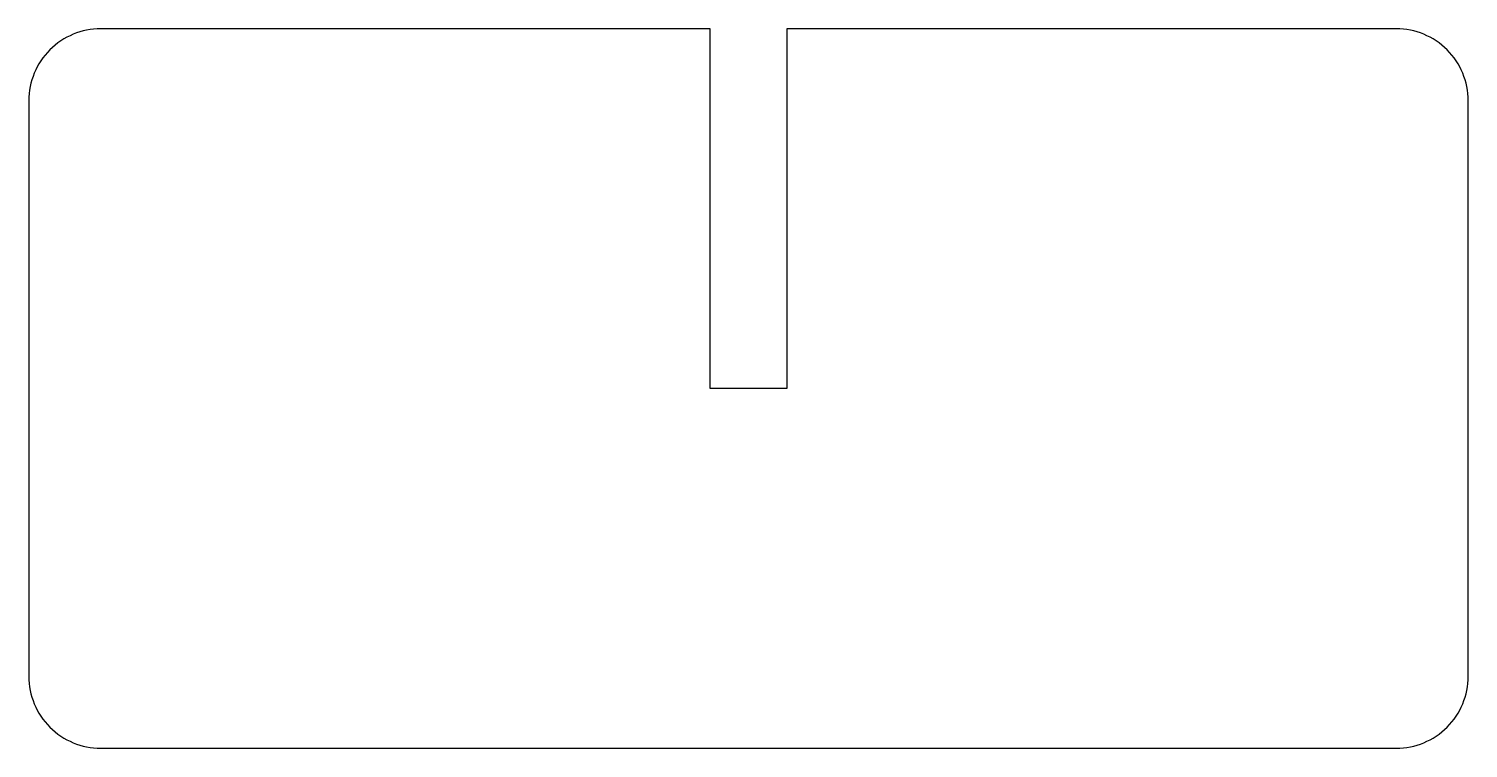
# Model space of a CAD drawing. Header units: millimetres. Extents: x -28.5 to 31.5, y -30 to 0.
import ezdxf

# ---------------------------------------------------------------- set-up
doc = ezdxf.new("R2010")
doc.units = ezdxf.units.MM
doc.layers.get('0').update_dxf_attribs({"linetype": 'CONTINUOUS'})

msp = doc.modelspace()

# ---------------------------------------------------------------- linework, layer by layer
msp.add_lwpolyline([(-28.5, -27, 0.414214), (-25.5, -30), (28.5, -30, 0.414214), (31.5, -27), (31.5, -3, 0.414214), (28.5, 0), (3.1, 0), (3.1, -15), (-0.1, -15), (-0.1, 0), (-25.5, 0, 0.414214), (-28.5, -3)], format="xyb", close=True)

doc.saveas('drawing.dxf')
